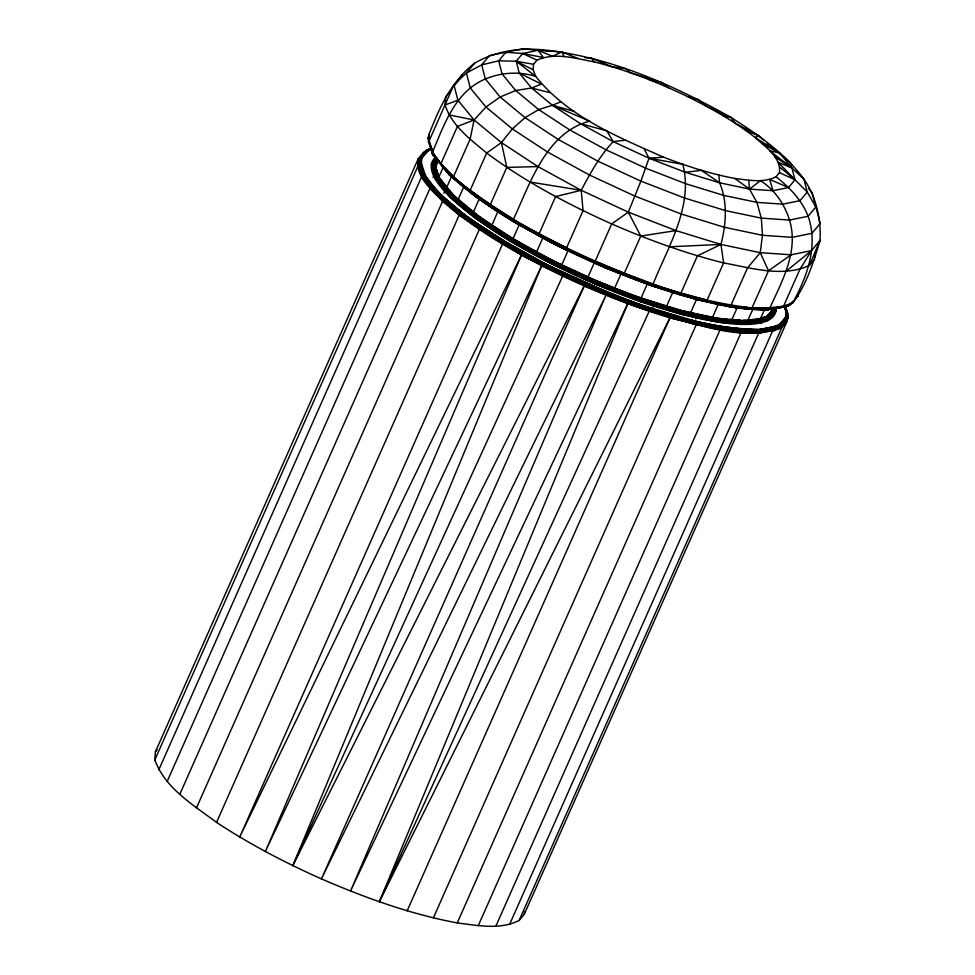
<?xml version="1.0" encoding="UTF-8"?>
<svg xmlns="http://www.w3.org/2000/svg" width="975" height="975" viewBox="0 0 975 975"><rect width="100%" height="100%" fill="white"/><g stroke="black" fill="none" stroke-linecap="round" stroke-linejoin="round"><path stroke-width="1.46" d="M434.862 156.646L449.548 174.939L432.486 154.16L428.269 137.877L429.195 133.977C439.359 107.603 451.657 80.925 474.618 63.192C496.787 50.091 523.794 47.068 549.023 50.529C613.787 58.354 674.602 85.788 731.006 117.475C757.868 134.501 784.777 153.16 803.875 179.034C816.026 196.767 821.34 219.095 819.975 240.459C813.674 262.007 806.496 284.688 792.894 302.677C791.432 303.566 790.177 304.809 788.69 305.65C752.152 315.583 714.334 304.078 678.905 294.438C636.858 281.641 596.103 264.944 556.774 245.359C520.942 226.493 485.111 206.554 454.703 179.498C453.229 177.06 448.512 176.097 448.707 172.758L445.819 169.236M431.949 148.724C425.612 148.748 421.761 154.379 418.202 158.791L155.427 751.749L154.818 759.927C165.165 788.458 193.452 805.009 216.548 822.388C249.758 844.301 285.139 862.704 321.445 878.914C365.174 897.804 410.317 914.148 457.251 922.923C477.567 925.421 499.98 930.162 519.139 920.449L524.294 914.257L787.057 321.299L787.971 317.399L784.863 305.382M449.548 174.939L432.486 154.16L432.522 152.149C444.295 124.483 455.154 91.626 485.355 78.987C501.369 72.394 519.188 71.199 535.763 76.416C567.669 116.659 617.882 136.89 663.597 157.182C686.705 166.128 710.361 173.903 734.76 178.425C748.3 180.095 763.242 183.251 776.015 176.767L779.452 172.648C781.255 156.999 765.082 146.896 755.125 137.475C734.419 121.266 711.336 108.42 687.862 96.72C657.784 82.266 626.559 70.005 594.165 61.876C575.664 58.524 555.055 51.992 536.981 60.182L533.544 64.301L533.142 69.761L535.763 76.416L516.202 61.218L498.676 60.84L481.699 64.862L466.428 73.028L453.899 84.764L428.573 142.155C436.3 165.787 458.104 180.497 476.3 195.634C516.287 223.836 559.857 246.346 604.597 265.956C662.927 286.467 726.485 318.203 789.823 304.858L792.675 301.433M768.422 314.596L766.484 317.375L768.032 320.409L776.015 310.842L775.259 307.929M787.057 321.299L781.901 327.478C745.802 341.945 705.79 326.052 669.947 317.838C633.165 306.711 597.395 292.476 562.66 276.083C520.199 255.474 478.372 232.367 442.589 201.289C431.779 189.772 414.899 176.548 418.202 158.791L417.58 166.969L154.818 759.927M753.188 308.38L747.788 320.556L748.337 323.907L768.032 320.409M495.824 926.25L758.587 333.292L758.733 331.159L757.526 329.513C683.487 327.576 614.018 295.815 547.901 265.371C512.18 246.297 476.19 226.59 445.916 199.351C433.972 188.845 422.029 176.304 420.457 159.717L426.94 151.344L431.413 148.809M768.178 309.855L736.003 307.795L767.557 309.977L769.592 308.478C782.157 281.032 798.964 251.209 789.506 220.058C784.522 204.043 774.686 189.772 760.476 180.643L749.519 189.101L719.599 182.812L685.315 172.283L649.021 158.23L613.165 141.594L580.198 123.532L552.374 105.251L531.582 88.018L519.248 73.003L516.202 61.218L522.649 53.479L538.163 50.298L561.685 51.907L578.236 58.524M445.916 199.351L433.436 186.725L425.149 175.354L421.249 165.506L421.858 157.438L428.939 149.541L427.55 149.626L417.861 160.692L421.895 176.341L442.589 201.289L179.827 794.259M429.195 133.977L428.573 142.155L428.281 137.17M772.59 310.038L766.484 317.375C724.181 328.136 681.013 310.598 641.014 298.131C605.085 285.419 570.143 270.014 536.518 252.086C508.938 236.913 481.845 220.411 458.128 199.558C448.866 190.454 438.847 180.997 435.203 168.102L435.764 160.595L436.958 157.889M814.539 259.277L809.396 265.456C782.291 277.741 751.359 267.942 723.621 262.921C685.218 253.329 647.961 239.692 611.691 223.933C567.938 204.287 525.172 181.801 486.671 153.026C470.584 139.462 451.73 125.873 445.075 104.947L445.685 96.769L450.84 90.577M524.294 914.257L524.501 911.54M519.139 920.449L781.901 327.478C751.237 337.484 718.136 330.135 687.875 322.128C655.919 313.56 624.207 303.432 594.177 289.478L595.03 287.235L642.757 305.711L687.814 319.556L727.131 327.819L758.05 329.928L778.44 325.76L785.594 317.692L786.203 309.623L784.534 305.407M787.361 317.216L787.666 313.121L784.863 305.126M798.257 293.767L798.05 296.498L798.391 294.584L797.867 295.072M814.649 257.912L814.844 255.182M726.692 319.117L719.16 318.593L718.892 320.726L719.794 322.347L748.861 324.334M758.806 332.597L741.012 332.768L727.582 330.464L727.131 327.819C744.863 329.099 764.083 332.402 780.512 323.785M448.707 172.758C483.771 203.69 524.66 227.528 566.572 247.869C625.207 276.01 686.973 300.483 752.005 307.954L768.495 270.745L760.256 252.683L762.462 235.28L761.329 218.132L756.905 202.373L749.519 189.101L748.751 180.29M754.358 308.063L769.226 309.075L783.327 306.698L792.894 302.677C807.105 276.547 818.5 245.858 808.104 216.255C801.84 199.973 789.506 187.371 776.015 176.767M747.581 321.238L719.16 318.593L682.744 310.952L682.5 311.622L682.817 314.572L719.794 322.347M433.363 917.914L696.126 324.955L687.875 322.128L687.814 319.556L695.931 321.287L642.757 305.711L642.367 308.149L584.208 285.955L292.817 865.642L541.661 265.724L594.177 289.478C535.043 264.103 476.458 233.781 429.938 188.492L167.176 781.45M453.899 84.764L457.897 100.23L474.106 119.962L501.406 142.582L506.805 167.408L490.315 204.616L470.182 190.247L486.671 153.026L501.406 142.582L512.326 128.895L525.062 117.646L538.712 109.578L552.374 105.251L589.741 121.156C546.207 132.381 530.242 183.227 513.472 219.253L513.447 221.605L556.774 245.359L556.993 243.884M682.817 314.572L640.453 301.567L595.591 284.188L596.81 281.007C634.274 296.242 672.506 310.282 712.432 317.509C731.055 319.8 751.603 324.151 769.165 315.23L773.882 309.562M647.607 283.238L640.746 298.801L640.453 301.567M594.36 262.994L651.629 285.699L653.092 284.005C668.009 246.821 693.615 205.908 682.817 164.324L649.021 158.23L644.219 149.077M501.406 142.582L537.932 166.579L581.222 190.308L628.302 212.136L640.77 236.072L624.28 273.293L595.201 261.142L611.691 223.933L628.302 212.136L640.88 181.131L649.021 158.23L663.597 157.182M687.875 322.128L669.947 317.838L379.336 901.777L627.766 303.652L687.875 322.128L727.582 330.464M809.396 265.456L819.975 240.459L811.505 250.624L799.829 269.49L783.327 306.698M422.114 155.391L423.345 152.612L426.087 151.454M158.767 769.909L421.529 176.95L423.04 175.451L425.149 175.354L420.457 159.717L428.939 149.541M435.203 168.102L438.202 161.338M433.095 177.426L434.326 174.635M449.012 114.928L474.106 119.962L470.072 139.267L453.582 176.487L440.932 163.678L457.421 126.458L474.106 119.962L485.952 107.031L500.138 96.988L515.702 90.504L531.582 88.018L541.369 84.106L519.248 73.003M435.874 158.974L431.438 164.288L435.203 178.852L438.445 177.864L443.016 167.773M443.893 193.257L445.124 190.466M446.526 187.822L451.925 175.646M458.128 199.558L463.527 187.383M196.426 808.019L459.188 215.048L438.275 196.28L421.529 176.95M473.338 212.172L479.334 198.644M216.548 822.388L479.322 229.43M491.79 225.347L498.383 210.466M519.029 225.237L512.692 239.411L510.534 241.3L476.153 218.717L450.45 197.413L435.203 178.852M529.973 182.033L581.222 190.308L583.062 210.661L566.572 247.869L539.114 233.793L555.604 196.572L581.222 190.308C590.302 173.148 599.82 155.878 613.165 141.594L625.133 140.229M536.518 252.086L543.124 237.205M561.697 264.993L568.291 250.112M584.208 285.955L321.445 878.914L606.011 295.193L350.525 891.065L627.766 303.652M587.937 277.168L594.531 262.287M614.591 288.308L621.185 273.414M653.067 307.308L654.298 304.529M666.534 306.394L673.128 291.513M407.172 910.808L669.947 317.838M652.787 284.615L680.94 293.036L697.43 255.816L720.976 244.433L760.256 252.683L791.139 254.792L811.505 250.624L786.082 271.269M690.532 312.914L696.528 299.374M695.711 318.862L696.942 316.083M712.432 317.509L718.429 303.981M457.251 922.923L720.013 329.964M731.677 320.08L737.076 307.905M478.237 925.726L741.012 332.768M760.39 318.923L764.595 309.453M761.134 323.615L762.365 320.836M769.165 315.23L772.163 308.466M509.572 924.471L772.334 331.512L779.403 328.392L787.971 318.106L787.666 313.121L785.204 306.881M818.768 243.116L819.975 240.459M292.817 865.642L562.66 276.083M379.336 901.777L649.179 311.244M541.661 265.724L265.346 851.565L521.503 254.999L459.188 215.048M436.971 170.077L438.823 177.243L453.838 195.536L479.152 216.523L513.033 238.765L553.154 260.764L551.277 263.628L510.534 241.3M604.597 265.956L603.903 267.223L651.629 285.699L697.076 299.569L698.295 298.594M564.306 273.11L543.611 262.884L504.977 241.532L502.82 243.421L239.716 837.025L521.503 254.999L546.573 267.406L547.901 265.371L607.059 291.939L595.03 287.235M479.152 216.523L476.153 218.717M450.45 197.413L452.4 197.121L453.838 195.536M436.227 167.212L435.106 162.898L433.582 164.336L431.438 164.288M785.594 317.692L786.922 315.583L786.203 309.623M792.894 302.677L794.467 300.361M796.039 298.045L797.611 295.742M454.387 85.666L462.382 74.588M436.568 161.277L434.74 163.507L438.445 177.864L453.485 196.158L478.798 217.157L512.692 239.411L552.849 261.422L596.517 281.678L640.746 298.801L682.5 311.622M474.618 63.192L466.428 73.028L470.291 87.969L485.952 107.031L512.326 128.895L547.633 152.088L589.461 175.012L634.957 196.109L681.013 213.952L724.51 227.309L762.462 235.28L792.309 237.327L811.992 233.293L820.182 223.47L816.319 208.528M505.818 52.26L498.676 60.84L502.052 73.881L515.702 90.504L538.712 109.578L569.51 129.797L605.999 149.797L645.682 168.2L685.852 183.763L723.791 195.414L756.905 202.373L782.937 204.153L800.109 200.643L807.251 192.075L803.875 179.034L791.956 168.005L769.775 150.784L779.61 152.99L791.956 168.005L795.003 179.79L807.251 192.075L815.831 206.968L808.104 216.255L789.506 220.058L761.329 218.132L725.473 210.6L684.389 197.974L640.88 181.131L597.907 161.192L558.407 139.547L525.062 117.646L500.138 96.988L485.355 78.987L481.699 64.862L489.438 55.575L505.818 52.26L522.649 53.479L543.355 57.501L538.163 50.298L522.99 48.75L508.036 51.772L505.538 53.125M417.861 160.692L426.94 149.943M428.232 149.492L419.018 159.863L423.04 175.451L439.359 195.329L466.867 218.12L503.673 242.288L547.268 266.187L594.701 288.186L642.72 306.784L688.057 320.714L727.63 329.026L758.733 331.159L779.257 326.954L787.788 316.717L783.985 305.528M436.556 159.193L432.144 164.483L435.898 178.998L451.084 197.486L476.678 218.705L510.937 241.203L551.521 263.445L595.664 283.92L640.356 301.226L682.549 314.194L719.379 321.933L748.337 323.907L767.435 320.007L775.381 310.477L774.638 307.564M436.398 160.278L432.876 164.507L436.605 178.961L451.742 197.389L477.25 218.522L511.375 240.947L551.813 263.104L595.798 283.506L640.331 300.751L682.378 313.67L719.075 321.384L747.922 323.347L766.959 319.459L774.869 309.965L774.333 308.648L766.46 318.094L747.533 321.969L718.843 320.007L682.354 312.341L640.526 299.496L596.249 282.348L552.508 262.056L512.289 240.008L478.347 217.717L452.985 196.694L437.933 178.376L434.216 163.995L436.483 161.411M436.215 161.18L433.582 164.336L437.312 178.742L452.4 197.121L477.823 218.193L511.838 240.533L552.155 262.628L595.993 282.969L640.392 300.166L682.305 313.036L718.892 320.726L747.654 322.688L766.618 318.813L774.516 309.343M155.427 751.749L157.146 749.69M734.76 178.425L749.519 189.101L773.029 190.71L788.543 187.541L795.003 179.79L778.172 162.301L791.956 168.005L774.796 156.804M760.256 252.683L747.496 267.942L731.006 305.151L738.014 306.942L746.923 307.552M780.999 306.662L769.226 309.075L788.007 305.797L789.908 303.517M790.591 303.383L788.007 305.797M758.05 329.928L778.44 325.76L786.922 315.583L784.375 305.723M787.434 316.095L778.928 326.308L758.465 330.488L727.447 328.368L687.984 320.08L642.781 306.199L594.896 287.649L547.609 265.712L504.136 241.885L467.427 217.791L440.018 195.049L423.735 175.244L419.725 159.705L420.457 159.717L421.249 165.506M773.382 309.038L766.679 316.692L760.866 317.874M438.275 196.28L440.676 194.951L468 217.608L504.977 241.532L468 217.608L465.879 219.156L503.222 242.812L546.573 267.406M768.495 270.745L791.139 254.792M426.94 151.344L430.987 149.638M728.276 306.394C746.935 308.575 767.264 313.06 785.265 305.638M560.869 101.814L552.374 105.251L574.287 111.394M445.075 104.947L457.897 100.23M779.878 307.917L787.312 305.736M426.428 150.418L431.62 148.943M546.171 51.236L549.023 50.529L551.899 51.139M758.587 333.292L779.403 328.392L778.44 325.76M428.403 149.638L431.852 148.943M783.937 306.065L789.823 304.858M789.311 305.333L766.326 309.66M743.279 320.251L747.788 320.556L753.602 319.361M747.788 320.556L766.484 317.375M640.77 236.072L675.967 230.6L720.976 244.433L723.621 262.921L707.119 300.142L680.94 293.036M685.315 172.283L701.378 170.345L719.599 182.812C727.935 202.325 726.07 224.335 720.976 244.433L669.581 246.797M506.805 167.408L537.932 166.579M747.033 307.381L738.014 306.942L737.063 307.722C673.993 296.729 614.055 272.781 556.713 244.896C518.542 224.859 480.821 203.19 448.805 174.025M754.553 307.747L769.592 308.478M508.036 51.772L510.997 51.98M768.751 309.55C693.932 306.589 623.647 275.767 556.81 244.433C511.997 219.668 463.539 195.548 432.315 153.502M729.714 319.325L740.257 320.044M584.842 57.683L591.606 58.195L611.617 66.605L625.877 68.725L630.179 72.625L662.183 82.778L668.777 87.872M651.629 285.699L697.076 299.569M719.477 326.235L740.183 329.002M533.544 64.301L516.202 61.218L533.142 69.761M696.686 299.544L736.539 307.856M723.267 115.793L731.006 117.475L732.81 119.352M471.071 193.074L490.925 207.248L513.447 221.605L556.774 245.359M718.941 319.288L682.744 310.952L641.014 298.131M649.399 79.767L662.183 82.778M531.582 88.018L549.803 92.637M687.862 96.72L698.039 99.413L706.168 106.104L731.006 117.475L735.016 123.118L758.83 135.757L764.071 140.485M678.905 294.438L704.73 301.446M580.198 123.532L606.828 130.845L613.165 141.594M628.522 300.288L649.63 307.771M636.48 279.106L646.218 282.726L642.111 281.019M628.302 212.136L675.967 230.6M651.873 285.675L603.988 267.138L556.701 245.2L513.216 221.374M640.746 298.801L596.81 281.007L553.154 260.764M745.692 130.382L758.83 135.757L755.125 137.475L779.61 152.99L763.193 144.312M538.163 50.298L552.52 56.318L561.685 51.907L564.245 56.66M597.346 263.457L601.551 265.212M788.543 187.541L769.641 179.449L773.029 190.71M779.452 172.648L795.003 179.79L779.866 167.188M551.277 263.628L595.591 284.188M522.649 53.479L536.981 60.182M539.041 236.011L566.134 249.892M513.24 219.899L539.114 233.793M523.733 252.306L504.575 241.629L547.901 265.371M776.015 310.842L774.869 309.965M513.472 219.253L476.3 195.634L476.872 197.584L449.097 174.537M476.519 197.267L513.447 221.605M482.125 227.09L462.284 212.916L440.676 194.951L424.454 175.207M767.215 143.325L790.225 162.411L791.651 164.897M442.223 166.871L448.463 173.184M451.583 176.341L454.703 179.498M808.494 188.346L812.187 192.843L815.831 206.968M435.216 156.329L432.327 152.819L440.932 163.678M437.141 158.681L439.067 161.021M440.992 163.373L442.918 165.713M438.823 177.243L453.485 196.158M591.606 58.195L594.165 61.876M417.58 166.969L421.895 176.341M430.048 145.653L433.327 155.183M430.207 143.983L432.522 152.149M787.788 316.717L779.415 327.661L758.855 331.878L727.679 329.745L688.021 321.409L642.574 307.454L594.445 288.807L546.914 266.772L503.222 242.812L466.33 218.595L438.774 195.743L422.419 175.829L418.385 160.205M428.269 137.877L428.452 138.572M784.656 305.309L787.971 318.106M431.145 146.738L432.23 150.967M429.183 140.595L432.827 154.732M435.106 162.898L436.02 166.981M436.629 169.699L438.445 177.864M718.831 175.073L719.599 182.812M776.197 308.295A187.553 46.008 23.9 0 1 584.781 279.496A187.553 46.008 23.9 0 1 435.606 157.194"/></g></svg>
